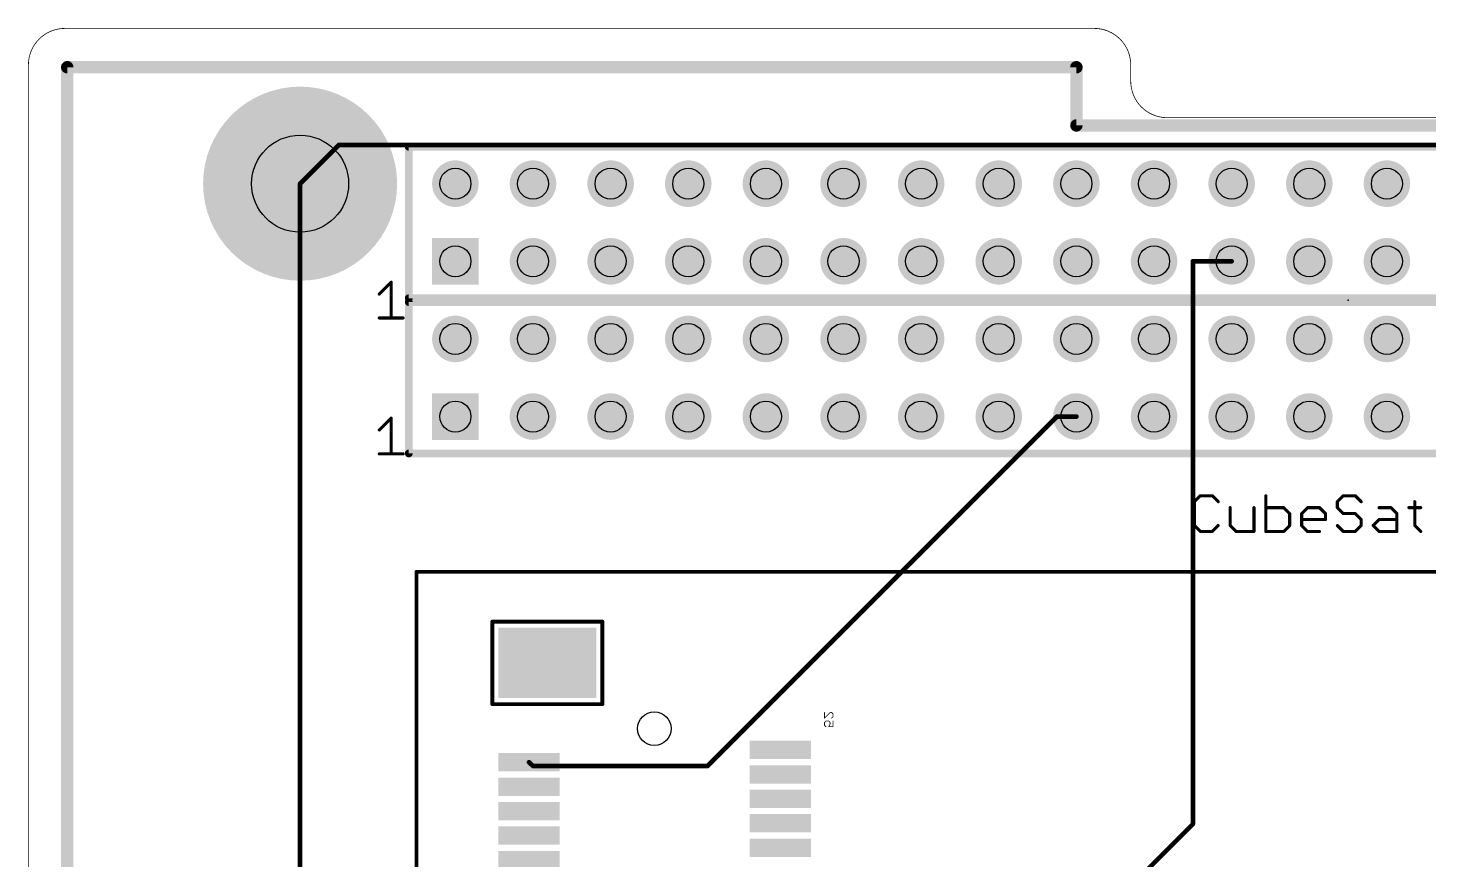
# Model space of a CAD drawing. Extents: x 0 to 90.2, y 0 to 95.9.
# Drawn here: x -0.01 to 45.83, y 68.68 to 95.9 of the extents above; entities that cross this region are included whole.
import ezdxf

# ---------------------------------------------------------------- set-up
doc = ezdxf.new("R2010")
doc.units = 0
for name, color, linetype in [('1', 22, 'CONTINUOUS'), ('16', 175, 'CONTINUOUS'), ('17', 82, 'CONTINUOUS'), ('20', 7, 'CONTINUOUS'), ('21', 253, 'CONTINUOUS'), ('22', 253, 'CONTINUOUS'), ('23', 7, 'CONTINUOUS'), ('40', 175, 'CONTINUOUS'), ('41', 22, 'CONTINUOUS'), ('42', 175, 'CONTINUOUS'), ('44', 253, 'CONTINUOUS'), ('51', 253, 'CONTINUOUS')]:
    doc.layers.add(name, color=color, linetype=linetype)

# ---------------------------------------------------------------- blocks, each defined once
blk = doc.blocks.new('ROUNDP')
at = {"const_width": 0.5}
blk.add_lwpolyline([(0, -0.25, 1), (0, 0.25, 1), (0, -0.25)], format="xyb", dxfattribs=at)
blk = doc.blocks.new('SQUAREP')
blk.add_solid([(-0.5, -0.5), (0.5, -0.5), (-0.5, 0.5), (0.5, 0.5)])
blk = doc.blocks.new('RECT')
blk.add_solid([(-0.5, -0.5), (0.5, -0.5), (-0.5, 0.5), (0.5, 0.5)])

msp = doc.modelspace()

# ---------------------------------------------------------------- linework, layer by layer
at = {"layer": '1', "const_width": 0.1524}
msp.add_lwpolyline([(8.89, 5.08), (8.89, 90.805)], dxfattribs=at)
at = {"layer": '1', "const_width": 0.0762}
msp.add_lwpolyline([(8.9281, 90.805, 1), (8.8519, 90.805)], format="xyb", dxfattribs=at)
at = {"layer": '16', "const_width": 0.1524}
for points in [[(10.16, 92.075), (8.89, 90.805)], [(81.28, 92.075), (10.16, 92.075)], [(38.1, 88.265), (38.1, 69.85)], [(39.37, 88.265), (38.1, 88.265)], [(33.655, 83.185), (22.225, 71.755)], [(34.29, 83.185), (33.655, 83.185)], [(16.51, 71.755), (16.38, 71.875)], [(22.225, 71.755), (16.51, 71.755)], [(38.1, 69.85), (26.035, 57.785)]]:
    msp.add_lwpolyline(points, dxfattribs=at)
at = {"layer": '16', "const_width": 0.0762}
for points in [[(10.16, 92.1131, 1), (10.16, 92.0369)], [(10.1869, 92.0481, 1), (10.1331, 92.1019)], [(8.8631, 90.8319, 1), (8.9169, 90.7781)], [(38.1381, 88.265, 1), (38.0619, 88.265)], [(38.1, 88.3031, 1), (38.1, 88.2269)], [(39.37, 88.2269, 1), (39.37, 88.3031)], [(33.655, 83.2231, 1), (33.655, 83.1469)], [(33.6819, 83.1581, 1), (33.6281, 83.2119)], [(34.29, 83.1469, 1), (34.29, 83.2231)], [(16.4058, 71.903, 1), (16.3542, 71.847)], [(16.51, 71.7931, 1), (16.51, 71.7169)], [(16.4842, 71.727, 1), (16.5358, 71.783)], [(22.1981, 71.7819, 1), (22.2519, 71.7281)], [(22.225, 71.7169, 1), (22.225, 71.7931)], [(38.0619, 69.85, 1), (38.1381, 69.85)], [(38.1269, 69.8231, 1), (38.0731, 69.8769)]]:
    msp.add_lwpolyline(points, format="xyb", dxfattribs=at)
at = {"layer": '20'}
for points, const_width in [([(1.1938, 95.885, 0.4142), (0, 94.6912)], 0.0254), ([(1.1938, 95.8914, 1), (1.1938, 95.8787)], 0.0127), ([(1.1938, 95.8787, 1), (1.1938, 95.8914)], 0.0127), ([(34.8742, 95.8914, 1), (34.8742, 95.8787)], 0.0127), ([(36.068, 94.6912, 0.4142), (34.8742, 95.885)], 0.0254), ([(34.8742, 95.8787, 1), (34.8742, 95.8914)], 0.0127), ([(0.0064, 94.6912, 1), (-0.0064, 94.6912)], 0.0127), ([(-0.0064, 94.6912, 1), (0.0064, 94.6912)], 0.0127), ([(36.0744, 94.6912, 1), (36.0617, 94.6912)], 0.0127), ([(36.0617, 94.6912, 1), (36.0744, 94.6912)], 0.0127), ([(36.068, 94.1578, 0.4142), (37.2618, 92.964)], 0.0254), ([(36.0744, 94.1578, 1), (36.0617, 94.1578)], 0.0127), ([(36.0617, 94.1578, 1), (36.0744, 94.1578)], 0.0127), ([(37.2618, 92.9703, 1), (37.2618, 92.9577)], 0.0127), ([(37.2618, 92.9577, 1), (37.2618, 92.9703)], 0.0127)]:
    msp.add_lwpolyline(points, format="xyb", dxfattribs=dict(at, const_width=const_width))
at = {"layer": '20', "const_width": 0.0254}
for points in [[(1.1938, 95.885), (34.8742, 95.885)], [(0, 58.0898), (0, 94.6912)], [(36.068, 94.6912), (36.068, 94.1578)], [(37.2618, 92.964), (55.1942, 92.964)]]:
    msp.add_lwpolyline(points, dxfattribs=at)
at = {"layer": '20'}
msp.add_circle((20.48, 72.975), 0.55, dxfattribs=at)
at = {"layer": '21', "const_width": 0.1016}
for points in [[(11.4808, 87.1904), (11.8706, 87.5802)], [(11.8706, 87.5802), (11.8706, 86.4108)], [(11.4808, 86.4108), (12.2604, 86.4108)], [(11.4808, 82.7454), (11.8706, 83.1352)], [(11.8706, 83.1352), (11.8706, 81.9658)], [(11.4808, 81.9658), (12.2604, 81.9658)], [(38.3457, 80.5952), (38.1508, 80.4003)], [(38.1508, 80.4003), (38.1508, 79.6207)], [(38.7355, 80.5952), (38.3457, 80.5952)], [(38.9304, 80.4003), (38.7355, 80.5952)], [(39.3202, 80.2054), (39.3202, 79.6207)], [(40.0998, 79.4258), (40.0998, 80.2054)], [(40.4896, 80.5952), (40.4896, 79.4258)], [(41.0743, 80.2054), (40.4896, 80.2054)], [(41.2692, 80.0105), (41.0743, 80.2054)], [(41.659, 80.0105), (41.8539, 80.2054)], [(41.8539, 80.2054), (42.2437, 80.2054)], [(42.2437, 80.2054), (42.4386, 80.0105)], [(43.0233, 80.5952), (42.8284, 80.4003)], [(42.8284, 80.4003), (42.8284, 80.2054)], [(42.8284, 80.2054), (43.0233, 80.0105)], [(43.4131, 80.5952), (43.0233, 80.5952)], [(43.608, 80.4003), (43.4131, 80.5952)], [(44.1927, 80.2054), (44.5825, 80.2054)], [(44.5825, 80.2054), (44.7774, 80.0105)], [(45.1672, 80.2054), (45.557, 80.2054)], [(45.3621, 80.4003), (45.3621, 79.6207)], [(41.2692, 79.6207), (41.2692, 80.0105)], [(41.659, 79.6207), (41.659, 80.0105)], [(42.4386, 79.8156), (41.659, 79.8156)], [(42.4386, 80.0105), (42.4386, 79.8156)], [(43.0233, 80.0105), (43.4131, 80.0105)], [(43.4131, 80.0105), (43.608, 79.8156)], [(43.608, 79.8156), (43.608, 79.6207)], [(43.9978, 79.6207), (44.1927, 79.8156)], [(44.1927, 79.8156), (44.7774, 79.8156)], [(44.7774, 80.0105), (44.7774, 79.4258)], [(38.1508, 79.6207), (38.3457, 79.4258)], [(38.3457, 79.4258), (38.7355, 79.4258)], [(38.7355, 79.4258), (38.9304, 79.6207)], [(39.3202, 79.6207), (39.5151, 79.4258)], [(39.5151, 79.4258), (40.0998, 79.4258)], [(40.4896, 79.4258), (41.0743, 79.4258)], [(41.0743, 79.4258), (41.2692, 79.6207)], [(41.8539, 79.4258), (41.659, 79.6207)], [(42.2437, 79.4258), (41.8539, 79.4258)], [(43.0233, 79.4258), (42.8284, 79.6207)], [(43.4131, 79.4258), (43.0233, 79.4258)], [(43.608, 79.6207), (43.4131, 79.4258)], [(44.1927, 79.4258), (43.9978, 79.6207)], [(44.7774, 79.4258), (44.1927, 79.4258)], [(45.3621, 79.6207), (45.557, 79.4258)]]:
    msp.add_lwpolyline(points, dxfattribs=at)
at = {"layer": '21', "const_width": 0.0508}
for points in [[(11.896, 87.5802, 1), (11.8452, 87.5802)], [(11.8886, 87.5622, 1), (11.8526, 87.5982)], [(11.4628, 87.2084, 1), (11.4988, 87.1724)], [(11.4808, 86.4362, 1), (11.4808, 86.3854)], [(11.8452, 86.4108, 1), (11.896, 86.4108)], [(12.2604, 86.3854, 1), (12.2604, 86.4362)], [(11.896, 83.1352, 1), (11.8452, 83.1352)], [(11.8886, 83.1172, 1), (11.8526, 83.1532)], [(11.4628, 82.7634, 1), (11.4988, 82.7274)], [(11.4808, 81.9912, 1), (11.4808, 81.9404)], [(11.8452, 81.9658, 1), (11.896, 81.9658)], [(12.2604, 81.9404, 1), (12.2604, 81.9912)], [(38.1328, 80.4183, 1), (38.1688, 80.3823)], [(38.1762, 80.4003, 1), (38.1254, 80.4003)], [(38.3457, 80.6206, 1), (38.3457, 80.5698)], [(38.3637, 80.5772, 1), (38.3277, 80.6132)], [(38.7535, 80.6132, 1), (38.7175, 80.5772)], [(38.7355, 80.5698, 1), (38.7355, 80.6206)], [(38.9124, 80.3823, 1), (38.9484, 80.4183)], [(39.3456, 80.2054, 1), (39.2948, 80.2054)], [(40.1252, 80.2054, 1), (40.0744, 80.2054)], [(40.515, 80.5952, 1), (40.4642, 80.5952)], [(40.4896, 80.2308, 1), (40.4896, 80.18)], [(41.0923, 80.2234, 1), (41.0563, 80.1874)], [(41.0743, 80.18, 1), (41.0743, 80.2308)], [(41.8539, 80.2308, 1), (41.8539, 80.18)], [(41.8718, 80.1874, 1), (41.8359, 80.2234)], [(42.2616, 80.2234, 1), (42.2257, 80.1874)], [(42.2437, 80.18, 1), (42.2437, 80.2308)], [(42.8104, 80.4183, 1), (42.8463, 80.3823)], [(42.8463, 80.2234, 1), (42.8104, 80.1874)], [(42.8538, 80.4003, 1), (42.803, 80.4003)], [(42.803, 80.2054, 1), (42.8538, 80.2054)], [(43.0233, 80.6206, 1), (43.0233, 80.5698)], [(43.0412, 80.5772, 1), (43.0053, 80.6132)], [(43.431, 80.6132, 1), (43.3951, 80.5772)], [(43.4131, 80.5698, 1), (43.4131, 80.6206)], [(43.59, 80.3823, 1), (43.6259, 80.4183)], [(44.1927, 80.2308, 1), (44.1927, 80.18)], [(44.6004, 80.2234, 1), (44.5645, 80.1874)], [(44.5825, 80.18, 1), (44.5825, 80.2308)], [(45.1672, 80.2308, 1), (45.1672, 80.18)], [(45.3875, 80.4003, 1), (45.3367, 80.4003)], [(45.557, 80.18, 1), (45.557, 80.2308)], [(41.2946, 80.0105, 1), (41.2438, 80.0105)], [(41.2512, 79.9925, 1), (41.2872, 80.0285)], [(41.641, 80.0285, 1), (41.677, 79.9925)], [(41.6844, 80.0105, 1), (41.6336, 80.0105)], [(41.659, 79.841, 1), (41.659, 79.7902)], [(42.464, 80.0105, 1), (42.4132, 80.0105)], [(42.4132, 79.8156, 1), (42.464, 79.8156)], [(42.4206, 79.9925, 1), (42.4565, 80.0285)], [(42.4386, 79.7902, 1), (42.4386, 79.841)], [(43.0233, 80.0359, 1), (43.0233, 79.9851)], [(43.0053, 79.9925, 1), (43.0412, 80.0285)], [(43.431, 80.0285, 1), (43.3951, 79.9925)], [(43.4131, 79.9851, 1), (43.4131, 80.0359)], [(43.6334, 79.8156, 1), (43.5826, 79.8156)], [(43.59, 79.7976, 1), (43.6259, 79.8336)], [(44.1927, 79.841, 1), (44.1927, 79.7902)], [(44.2106, 79.7976, 1), (44.1747, 79.8336)], [(44.8028, 80.0105, 1), (44.752, 80.0105)], [(44.7594, 79.9925, 1), (44.7953, 80.0285)], [(44.7774, 79.7902, 1), (44.7774, 79.841)], [(38.1688, 79.6387, 1), (38.1328, 79.6027)], [(38.1254, 79.6207, 1), (38.1762, 79.6207)], [(38.3457, 79.4512, 1), (38.3457, 79.4004)], [(38.3277, 79.4078, 1), (38.3637, 79.4438)], [(38.7175, 79.4438, 1), (38.7535, 79.4078)], [(38.7355, 79.4004, 1), (38.7355, 79.4512)], [(38.9484, 79.6027, 1), (38.9124, 79.6387)], [(39.3382, 79.6387, 1), (39.3022, 79.6027)], [(39.2948, 79.6207, 1), (39.3456, 79.6207)], [(39.5151, 79.4512, 1), (39.5151, 79.4004)], [(39.4971, 79.4078, 1), (39.5331, 79.4438)], [(40.0744, 79.4258, 1), (40.1252, 79.4258)], [(40.0998, 79.4004, 1), (40.0998, 79.4512)], [(40.4896, 79.4512, 1), (40.4896, 79.4004)], [(40.4642, 79.4258, 1), (40.515, 79.4258)], [(41.0563, 79.4438, 1), (41.0923, 79.4078)], [(41.0743, 79.4004, 1), (41.0743, 79.4512)], [(41.2438, 79.6207, 1), (41.2946, 79.6207)], [(41.2872, 79.6027, 1), (41.2512, 79.6387)], [(41.677, 79.6387, 1), (41.641, 79.6027)], [(41.6336, 79.6207, 1), (41.6844, 79.6207)], [(41.8539, 79.4512, 1), (41.8539, 79.4004)], [(41.8359, 79.4078, 1), (41.8718, 79.4438)], [(42.2437, 79.4004, 1), (42.2437, 79.4512)], [(42.8463, 79.6387, 1), (42.8104, 79.6027)], [(43.0233, 79.4512, 1), (43.0233, 79.4004)], [(43.0053, 79.4078, 1), (43.0412, 79.4438)], [(43.3951, 79.4438, 1), (43.431, 79.4078)], [(43.4131, 79.4004, 1), (43.4131, 79.4512)], [(43.5826, 79.6207, 1), (43.6334, 79.6207)], [(43.6259, 79.6027, 1), (43.59, 79.6387)], [(44.0157, 79.6387, 1), (43.9798, 79.6027)], [(43.9798, 79.6387, 1), (44.0157, 79.6027)], [(44.1927, 79.4512, 1), (44.1927, 79.4004)], [(44.1747, 79.4078, 1), (44.2106, 79.4438)], [(44.752, 79.4258, 1), (44.8028, 79.4258)], [(44.7774, 79.4004, 1), (44.7774, 79.4512)], [(45.38, 79.6387, 1), (45.3441, 79.6027)], [(45.3367, 79.6207, 1), (45.3875, 79.6207)], [(45.539, 79.4078, 1), (45.5749, 79.4438)]]:
    msp.add_lwpolyline(points, format="xyb", dxfattribs=at)
at = {"layer": '22'}
for points, const_width in [([(12.7, 42.545), (12.7, 78.105)], 0.127), ([(12.7, 78.105), (77.47, 78.105)], 0.127), ([(26.0477, 73.5048), (26.0477, 73.3184)], 0.0254), ([(26.0477, 73.3184), (26.2341, 73.5048)], 0.0254), ([(26.2341, 73.5048), (26.2807, 73.5048)], 0.0254), ([(26.2807, 73.5048), (26.3273, 73.4582)], 0.0254), ([(26.3273, 73.365), (26.2807, 73.3184)], 0.0254), ([(26.3273, 73.4582), (26.3273, 73.365)], 0.0254), ([(26.0943, 73.2241), (26.0477, 73.1775)], 0.0254), ([(26.0477, 73.1775), (26.0477, 73.0843)], 0.0254), ([(26.0477, 73.0843), (26.0943, 73.0377)], 0.0254), ([(26.1875, 73.2241), (26.0943, 73.2241)], 0.0254), ([(26.2341, 73.1775), (26.1875, 73.2241)], 0.0254), ([(26.1875, 73.0377), (26.2341, 73.1309)], 0.0254), ([(26.3273, 73.0377), (26.1875, 73.0377)], 0.0254), ([(26.2341, 73.1309), (26.2341, 73.1775)], 0.0254), ([(26.3273, 73.2241), (26.3273, 73.0377)], 0.0254)]:
    msp.add_lwpolyline(points, dxfattribs=dict(at, const_width=const_width))
for points, const_width in [([(12.7, 78.1368, 1), (12.7, 78.0733)], 0.0635), ([(12.7318, 78.105, 1), (12.6683, 78.105)], 0.0635), ([(26.0541, 73.5048, 1), (26.0414, 73.5048)], 0.0127), ([(26.2341, 73.5111, 1), (26.2341, 73.4984)], 0.0127), ([(26.2386, 73.5003, 1), (26.2296, 73.5093)], 0.0127), ([(26.2852, 73.5093, 1), (26.2762, 73.5003)], 0.0127), ([(26.2807, 73.4984, 1), (26.2807, 73.5111)], 0.0127), ([(26.3337, 73.4582, 1), (26.321, 73.4582)], 0.0127), ([(26.321, 73.365, 1), (26.3337, 73.365)], 0.0127), ([(26.3228, 73.4537, 1), (26.3318, 73.4627)], 0.0127), ([(26.3318, 73.3605, 1), (26.3228, 73.3694)], 0.0127), ([(26.0432, 73.3228, 1), (26.0522, 73.3139)], 0.0127), ([(26.0432, 73.182, 1), (26.0522, 73.173)], 0.0127), ([(26.0522, 73.0888, 1), (26.0432, 73.0798)], 0.0127), ([(26.0414, 73.3184, 1), (26.0541, 73.3184)], 0.0127), ([(26.0541, 73.1775, 1), (26.0414, 73.1775)], 0.0127), ([(26.0414, 73.0843, 1), (26.0541, 73.0843)], 0.0127), ([(26.0943, 73.2305, 1), (26.0943, 73.2178)], 0.0127), ([(26.0988, 73.2196, 1), (26.0898, 73.2286)], 0.0127), ([(26.0898, 73.0332, 1), (26.0988, 73.0422)], 0.0127), ([(26.192, 73.2286, 1), (26.183, 73.2196)], 0.0127), ([(26.1818, 73.0405, 1), (26.1932, 73.0349)], 0.0127), ([(26.1875, 73.044, 1), (26.1875, 73.0314)], 0.0127), ([(26.1875, 73.2178, 1), (26.1875, 73.2305)], 0.0127), ([(26.2405, 73.1775, 1), (26.2278, 73.1775)], 0.0127), ([(26.2278, 73.1309, 1), (26.2405, 73.1309)], 0.0127), ([(26.2398, 73.1281, 1), (26.2284, 73.1338)], 0.0127), ([(26.2296, 73.173, 1), (26.2386, 73.182)], 0.0127), ([(26.2762, 73.3228, 1), (26.2852, 73.3139)], 0.0127), ([(26.3337, 73.2241, 1), (26.321, 73.2241)], 0.0127), ([(26.321, 73.0377, 1), (26.3337, 73.0377)], 0.0127), ([(26.3273, 73.0314, 1), (26.3273, 73.044)], 0.0127)]:
    msp.add_lwpolyline(points, format="xyb", dxfattribs=dict(at, const_width=const_width))
at = {"layer": '23'}
for p in [(8.89, 90.805), (43.18, 86.995)]:
    msp.add_point(p, dxfattribs=at)
at = {"layer": '40', "const_width": 0.0635}
for points in [[(15.18, 76.5068, 1), (15.18, 76.4433)], [(15.2118, 76.425, 1), (15.1483, 76.425)], [(18.8117, 76.475, 1), (18.7483, 76.475)], [(18.78, 76.4433, 1), (18.78, 76.5068)], [(15.18, 73.8068, 1), (15.18, 73.7433)], [(15.1483, 73.775, 1), (15.2118, 73.775)], [(18.73, 73.7433, 1), (18.73, 73.8068)], [(18.7483, 73.775, 1), (18.8117, 73.775)]]:
    msp.add_lwpolyline(points, format="xyb", dxfattribs=at)
at = {"layer": '40', "const_width": 0.127}
for points in [[(15.18, 76.475), (18.78, 76.475)], [(15.18, 73.775), (15.18, 76.425)], [(18.78, 76.475), (18.78, 73.775)], [(18.73, 73.775), (15.18, 73.775)]]:
    msp.add_lwpolyline(points, dxfattribs=at)
at = {"layer": '41', "const_width": 0.4064}
for points in [[(34.29, 94.615), (1.27, 94.615)], [(1.27, 94.615), (1.27, 58.42)], [(34.29, 92.71), (34.29, 94.615)], [(57.15, 92.71), (34.29, 92.71)]]:
    msp.add_lwpolyline(points, dxfattribs=at)
at = {"layer": '41', "const_width": 0.2032}
for points in [[(1.27, 94.7166, 1), (1.27, 94.5134)], [(1.3716, 94.615, 1), (1.1684, 94.615)], [(34.3916, 94.615, 1), (34.1884, 94.615)], [(34.29, 94.5134, 1), (34.29, 94.7166)], [(34.29, 92.8116, 1), (34.29, 92.6084)], [(34.1884, 92.71, 1), (34.3916, 92.71)]]:
    msp.add_lwpolyline(points, format="xyb", dxfattribs=at)
at = {"layer": '42', "const_width": 0.4064}
for points in [[(34.29, 94.615), (1.27, 94.615)], [(1.27, 94.615), (1.27, 58.42)], [(34.29, 92.71), (34.29, 94.615)], [(57.15, 92.71), (34.29, 92.71)]]:
    msp.add_lwpolyline(points, dxfattribs=at)
at = {"layer": '42', "const_width": 0.2032}
for points in [[(1.27, 94.7166, 1), (1.27, 94.5134)], [(1.3716, 94.615, 1), (1.1684, 94.615)], [(34.3916, 94.615, 1), (34.1884, 94.615)], [(34.29, 94.5134, 1), (34.29, 94.7166)], [(34.29, 92.8116, 1), (34.29, 92.6084)], [(34.1884, 92.71, 1), (34.3916, 92.71)]]:
    msp.add_lwpolyline(points, format="xyb", dxfattribs=at)
at = {"layer": '44'}
for centre, radius in [((8.89, 90.805), 1.5875), ((13.97, 90.805), 0.508), ((16.51, 90.805), 0.508), ((19.05, 90.805), 0.508), ((21.59, 90.805), 0.508), ((24.13, 90.805), 0.508), ((26.67, 90.805), 0.508), ((29.21, 90.805), 0.508), ((31.75, 90.805), 0.508), ((34.29, 90.805), 0.508), ((36.83, 90.805), 0.508), ((39.37, 90.805), 0.508), ((41.91, 90.805), 0.508), ((44.45, 90.805), 0.508), ((13.97, 88.265), 0.508), ((16.51, 88.265), 0.508), ((19.05, 88.265), 0.508), ((21.59, 88.265), 0.508), ((24.13, 88.265), 0.508), ((26.67, 88.265), 0.508), ((29.21, 88.265), 0.508), ((31.75, 88.265), 0.508), ((34.29, 88.265), 0.508), ((36.83, 88.265), 0.508), ((39.37, 88.265), 0.508), ((41.91, 88.265), 0.508), ((44.45, 88.265), 0.508), ((13.97, 85.725), 0.508), ((16.51, 85.725), 0.508), ((19.05, 85.725), 0.508), ((21.59, 85.725), 0.508), ((24.13, 85.725), 0.508), ((26.67, 85.725), 0.508), ((29.21, 85.725), 0.508), ((31.75, 85.725), 0.508), ((34.29, 85.725), 0.508), ((36.83, 85.725), 0.508), ((39.37, 85.725), 0.508), ((41.91, 85.725), 0.508), ((44.45, 85.725), 0.508), ((13.97, 83.185), 0.508), ((16.51, 83.185), 0.508), ((19.05, 83.185), 0.508), ((21.59, 83.185), 0.508), ((24.13, 83.185), 0.508), ((26.67, 83.185), 0.508), ((29.21, 83.185), 0.508), ((31.75, 83.185), 0.508), ((34.29, 83.185), 0.508), ((36.83, 83.185), 0.508), ((39.37, 83.185), 0.508), ((41.91, 83.185), 0.508), ((44.45, 83.185), 0.508)]:
    msp.add_circle(centre, radius, dxfattribs=at)
at = {"layer": '51', "const_width": 0.254}
for points in [[(12.446, 87.059), (12.446, 92.011)], [(12.446, 92.011), (78.994, 92.011)], [(78.994, 87.059), (12.446, 87.059)], [(12.446, 81.979), (12.446, 86.931)], [(12.446, 86.931), (78.994, 86.931)], [(78.994, 81.979), (12.446, 81.979)]]:
    msp.add_lwpolyline(points, dxfattribs=at)
at = {"layer": '51', "const_width": 0.127}
for points in [[(12.5095, 92.011, 1), (12.3825, 92.011)], [(12.446, 92.0745, 1), (12.446, 91.9475)], [(12.446, 87.1225, 1), (12.446, 86.9955)], [(12.3825, 87.059, 1), (12.5095, 87.059)], [(12.5095, 86.931, 1), (12.3825, 86.931)], [(12.446, 86.9945, 1), (12.446, 86.8675)], [(12.446, 82.0425, 1), (12.446, 81.9155)], [(12.3825, 81.979, 1), (12.5095, 81.979)]]:
    msp.add_lwpolyline(points, format="xyb", dxfattribs=at)

# ---------------------------------------------------------------- block references
at = {"layer": '16', "rotation": 90}
for p, xscale, yscale in [((16.98, 75.125), 2.3, 3.2), ((24.604, 72.2775), 0.6, 2), ((16.38, 71.875), 0.6, 2), ((24.604, 71.4775), 0.6, 2), ((16.38, 71.075), 0.6, 2), ((24.604, 70.6775), 0.6, 2), ((16.38, 70.275), 0.6, 2), ((24.604, 69.8775), 0.6, 2), ((16.38, 69.475), 0.6, 2), ((24.604, 69.0775), 0.6, 2), ((16.38, 68.675), 0.6, 2)]:
    msp.add_blockref('RECT', p, dxfattribs=dict(at, xscale=xscale, yscale=yscale))
at = {"layer": '17', "xscale": 6.35, "yscale": 6.35, "rotation": 90}
msp.add_blockref('ROUNDP', (8.89, 90.805), dxfattribs=at)
msp.add_blockref('ROUNDP', (8.89, 90.805), dxfattribs=at)
msp.add_blockref('ROUNDP', (8.89, 90.805), dxfattribs=at)
msp.add_blockref('ROUNDP', (8.89, 90.805), dxfattribs=at)
msp.add_blockref('ROUNDP', (8.89, 90.805), dxfattribs=at)
msp.add_blockref('ROUNDP', (8.89, 90.805), dxfattribs=at)
at = {"layer": '17', "xscale": 1.524, "yscale": 1.524}
for name, p in [('ROUNDP', (13.97, 90.805)), ('ROUNDP', (13.97, 90.805)), ('ROUNDP', (13.97, 90.805)), ('ROUNDP', (13.97, 90.805)), ('ROUNDP', (13.97, 90.805)), ('ROUNDP', (13.97, 90.805)), ('ROUNDP', (16.51, 90.805)), ('ROUNDP', (16.51, 90.805)), ('ROUNDP', (16.51, 90.805)), ('ROUNDP', (16.51, 90.805)), ('ROUNDP', (16.51, 90.805)), ('ROUNDP', (16.51, 90.805)), ('ROUNDP', (19.05, 90.805)), ('ROUNDP', (19.05, 90.805)), ('ROUNDP', (19.05, 90.805)), ('ROUNDP', (19.05, 90.805)), ('ROUNDP', (19.05, 90.805)), ('ROUNDP', (19.05, 90.805)), ('ROUNDP', (21.59, 90.805)), ('ROUNDP', (21.59, 90.805)), ('ROUNDP', (21.59, 90.805)), ('ROUNDP', (21.59, 90.805)), ('ROUNDP', (21.59, 90.805)), ('ROUNDP', (21.59, 90.805)), ('ROUNDP', (24.13, 90.805)), ('ROUNDP', (24.13, 90.805)), ('ROUNDP', (24.13, 90.805)), ('ROUNDP', (24.13, 90.805)), ('ROUNDP', (24.13, 90.805)), ('ROUNDP', (24.13, 90.805)), ('ROUNDP', (26.67, 90.805)), ('ROUNDP', (26.67, 90.805)), ('ROUNDP', (26.67, 90.805)), ('ROUNDP', (26.67, 90.805)), ('ROUNDP', (26.67, 90.805)), ('ROUNDP', (26.67, 90.805)), ('ROUNDP', (29.21, 90.805)), ('ROUNDP', (29.21, 90.805)), ('ROUNDP', (29.21, 90.805)), ('ROUNDP', (29.21, 90.805)), ('ROUNDP', (29.21, 90.805)), ('ROUNDP', (29.21, 90.805)), ('ROUNDP', (31.75, 90.805)), ('ROUNDP', (31.75, 90.805)), ('ROUNDP', (31.75, 90.805)), ('ROUNDP', (31.75, 90.805)), ('ROUNDP', (31.75, 90.805)), ('ROUNDP', (31.75, 90.805)), ('ROUNDP', (34.29, 90.805)), ('ROUNDP', (34.29, 90.805)), ('ROUNDP', (34.29, 90.805)), ('ROUNDP', (34.29, 90.805)), ('ROUNDP', (34.29, 90.805)), ('ROUNDP', (34.29, 90.805)), ('ROUNDP', (36.83, 90.805)), ('ROUNDP', (36.83, 90.805)), ('ROUNDP', (36.83, 90.805)), ('ROUNDP', (36.83, 90.805)), ('ROUNDP', (36.83, 90.805)), ('ROUNDP', (36.83, 90.805)), ('ROUNDP', (39.37, 90.805)), ('ROUNDP', (39.37, 90.805)), ('ROUNDP', (39.37, 90.805)), ('ROUNDP', (39.37, 90.805)), ('ROUNDP', (39.37, 90.805)), ('ROUNDP', (39.37, 90.805)), ('ROUNDP', (41.91, 90.805)), ('ROUNDP', (41.91, 90.805)), ('ROUNDP', (41.91, 90.805)), ('ROUNDP', (41.91, 90.805)), ('ROUNDP', (41.91, 90.805)), ('ROUNDP', (41.91, 90.805)), ('ROUNDP', (44.45, 90.805)), ('ROUNDP', (44.45, 90.805)), ('ROUNDP', (44.45, 90.805)), ('ROUNDP', (44.45, 90.805)), ('ROUNDP', (44.45, 90.805)), ('ROUNDP', (44.45, 90.805)), ('SQUAREP', (13.97, 88.265)), ('ROUNDP', (13.97, 88.265)), ('ROUNDP', (13.97, 88.265)), ('ROUNDP', (13.97, 88.265)), ('ROUNDP', (13.97, 88.265)), ('SQUAREP', (13.97, 88.265)), ('ROUNDP', (16.51, 88.265)), ('ROUNDP', (16.51, 88.265)), ('ROUNDP', (16.51, 88.265)), ('ROUNDP', (16.51, 88.265)), ('ROUNDP', (16.51, 88.265)), ('ROUNDP', (16.51, 88.265)), ('ROUNDP', (19.05, 88.265)), ('ROUNDP', (19.05, 88.265)), ('ROUNDP', (19.05, 88.265)), ('ROUNDP', (19.05, 88.265)), ('ROUNDP', (19.05, 88.265)), ('ROUNDP', (19.05, 88.265)), ('ROUNDP', (21.59, 88.265)), ('ROUNDP', (21.59, 88.265)), ('ROUNDP', (21.59, 88.265)), ('ROUNDP', (21.59, 88.265)), ('ROUNDP', (21.59, 88.265)), ('ROUNDP', (21.59, 88.265)), ('ROUNDP', (24.13, 88.265)), ('ROUNDP', (24.13, 88.265)), ('ROUNDP', (24.13, 88.265)), ('ROUNDP', (24.13, 88.265)), ('ROUNDP', (24.13, 88.265)), ('ROUNDP', (24.13, 88.265)), ('ROUNDP', (26.67, 88.265)), ('ROUNDP', (26.67, 88.265)), ('ROUNDP', (26.67, 88.265)), ('ROUNDP', (26.67, 88.265)), ('ROUNDP', (26.67, 88.265)), ('ROUNDP', (26.67, 88.265)), ('ROUNDP', (29.21, 88.265)), ('ROUNDP', (29.21, 88.265)), ('ROUNDP', (29.21, 88.265)), ('ROUNDP', (29.21, 88.265)), ('ROUNDP', (29.21, 88.265)), ('ROUNDP', (29.21, 88.265)), ('ROUNDP', (31.75, 88.265)), ('ROUNDP', (31.75, 88.265)), ('ROUNDP', (31.75, 88.265)), ('ROUNDP', (31.75, 88.265)), ('ROUNDP', (31.75, 88.265)), ('ROUNDP', (31.75, 88.265)), ('ROUNDP', (34.29, 88.265)), ('ROUNDP', (34.29, 88.265)), ('ROUNDP', (34.29, 88.265)), ('ROUNDP', (34.29, 88.265)), ('ROUNDP', (34.29, 88.265)), ('ROUNDP', (34.29, 88.265)), ('ROUNDP', (36.83, 88.265)), ('ROUNDP', (36.83, 88.265)), ('ROUNDP', (36.83, 88.265)), ('ROUNDP', (36.83, 88.265)), ('ROUNDP', (36.83, 88.265)), ('ROUNDP', (36.83, 88.265)), ('ROUNDP', (39.37, 88.265)), ('ROUNDP', (39.37, 88.265)), ('ROUNDP', (39.37, 88.265)), ('ROUNDP', (39.37, 88.265)), ('ROUNDP', (39.37, 88.265)), ('ROUNDP', (39.37, 88.265)), ('ROUNDP', (41.91, 88.265)), ('ROUNDP', (41.91, 88.265)), ('ROUNDP', (41.91, 88.265)), ('ROUNDP', (41.91, 88.265)), ('ROUNDP', (41.91, 88.265)), ('ROUNDP', (41.91, 88.265)), ('ROUNDP', (44.45, 88.265)), ('ROUNDP', (44.45, 88.265)), ('ROUNDP', (44.45, 88.265)), ('ROUNDP', (44.45, 88.265)), ('ROUNDP', (44.45, 88.265)), ('ROUNDP', (44.45, 88.265)), ('ROUNDP', (13.97, 85.725)), ('ROUNDP', (13.97, 85.725)), ('ROUNDP', (13.97, 85.725)), ('ROUNDP', (13.97, 85.725)), ('ROUNDP', (13.97, 85.725)), ('ROUNDP', (13.97, 85.725)), ('ROUNDP', (16.51, 85.725)), ('ROUNDP', (16.51, 85.725)), ('ROUNDP', (16.51, 85.725)), ('ROUNDP', (16.51, 85.725)), ('ROUNDP', (16.51, 85.725)), ('ROUNDP', (16.51, 85.725)), ('ROUNDP', (19.05, 85.725)), ('ROUNDP', (19.05, 85.725)), ('ROUNDP', (19.05, 85.725)), ('ROUNDP', (19.05, 85.725)), ('ROUNDP', (19.05, 85.725)), ('ROUNDP', (19.05, 85.725)), ('ROUNDP', (21.59, 85.725)), ('ROUNDP', (21.59, 85.725)), ('ROUNDP', (21.59, 85.725)), ('ROUNDP', (21.59, 85.725)), ('ROUNDP', (21.59, 85.725)), ('ROUNDP', (21.59, 85.725)), ('ROUNDP', (24.13, 85.725)), ('ROUNDP', (24.13, 85.725)), ('ROUNDP', (24.13, 85.725)), ('ROUNDP', (24.13, 85.725)), ('ROUNDP', (24.13, 85.725)), ('ROUNDP', (24.13, 85.725)), ('ROUNDP', (26.67, 85.725)), ('ROUNDP', (26.67, 85.725)), ('ROUNDP', (26.67, 85.725)), ('ROUNDP', (26.67, 85.725)), ('ROUNDP', (26.67, 85.725)), ('ROUNDP', (26.67, 85.725)), ('ROUNDP', (29.21, 85.725)), ('ROUNDP', (29.21, 85.725)), ('ROUNDP', (29.21, 85.725)), ('ROUNDP', (29.21, 85.725)), ('ROUNDP', (29.21, 85.725)), ('ROUNDP', (29.21, 85.725)), ('ROUNDP', (31.75, 85.725)), ('ROUNDP', (31.75, 85.725)), ('ROUNDP', (31.75, 85.725)), ('ROUNDP', (31.75, 85.725)), ('ROUNDP', (31.75, 85.725)), ('ROUNDP', (31.75, 85.725)), ('ROUNDP', (34.29, 85.725)), ('ROUNDP', (34.29, 85.725)), ('ROUNDP', (34.29, 85.725)), ('ROUNDP', (34.29, 85.725)), ('ROUNDP', (34.29, 85.725)), ('ROUNDP', (34.29, 85.725)), ('ROUNDP', (36.83, 85.725)), ('ROUNDP', (36.83, 85.725)), ('ROUNDP', (36.83, 85.725)), ('ROUNDP', (36.83, 85.725)), ('ROUNDP', (36.83, 85.725)), ('ROUNDP', (36.83, 85.725)), ('ROUNDP', (39.37, 85.725)), ('ROUNDP', (39.37, 85.725)), ('ROUNDP', (39.37, 85.725)), ('ROUNDP', (39.37, 85.725)), ('ROUNDP', (39.37, 85.725)), ('ROUNDP', (39.37, 85.725)), ('ROUNDP', (41.91, 85.725)), ('ROUNDP', (41.91, 85.725)), ('ROUNDP', (41.91, 85.725)), ('ROUNDP', (41.91, 85.725)), ('ROUNDP', (41.91, 85.725)), ('ROUNDP', (41.91, 85.725)), ('ROUNDP', (44.45, 85.725)), ('ROUNDP', (44.45, 85.725)), ('ROUNDP', (44.45, 85.725)), ('ROUNDP', (44.45, 85.725)), ('ROUNDP', (44.45, 85.725)), ('ROUNDP', (44.45, 85.725)), ('SQUAREP', (13.97, 83.185)), ('ROUNDP', (13.97, 83.185)), ('ROUNDP', (13.97, 83.185)), ('ROUNDP', (13.97, 83.185)), ('ROUNDP', (13.97, 83.185)), ('SQUAREP', (13.97, 83.185)), ('ROUNDP', (16.51, 83.185)), ('ROUNDP', (16.51, 83.185)), ('ROUNDP', (16.51, 83.185)), ('ROUNDP', (16.51, 83.185)), ('ROUNDP', (16.51, 83.185)), ('ROUNDP', (16.51, 83.185)), ('ROUNDP', (19.05, 83.185)), ('ROUNDP', (19.05, 83.185)), ('ROUNDP', (19.05, 83.185)), ('ROUNDP', (19.05, 83.185)), ('ROUNDP', (19.05, 83.185)), ('ROUNDP', (19.05, 83.185)), ('ROUNDP', (21.59, 83.185)), ('ROUNDP', (21.59, 83.185)), ('ROUNDP', (21.59, 83.185)), ('ROUNDP', (21.59, 83.185)), ('ROUNDP', (21.59, 83.185)), ('ROUNDP', (21.59, 83.185)), ('ROUNDP', (24.13, 83.185)), ('ROUNDP', (24.13, 83.185)), ('ROUNDP', (24.13, 83.185)), ('ROUNDP', (24.13, 83.185)), ('ROUNDP', (24.13, 83.185)), ('ROUNDP', (24.13, 83.185)), ('ROUNDP', (26.67, 83.185)), ('ROUNDP', (26.67, 83.185)), ('ROUNDP', (26.67, 83.185)), ('ROUNDP', (26.67, 83.185)), ('ROUNDP', (26.67, 83.185)), ('ROUNDP', (26.67, 83.185)), ('ROUNDP', (29.21, 83.185)), ('ROUNDP', (29.21, 83.185)), ('ROUNDP', (29.21, 83.185)), ('ROUNDP', (29.21, 83.185)), ('ROUNDP', (29.21, 83.185)), ('ROUNDP', (29.21, 83.185)), ('ROUNDP', (31.75, 83.185)), ('ROUNDP', (31.75, 83.185)), ('ROUNDP', (31.75, 83.185)), ('ROUNDP', (31.75, 83.185)), ('ROUNDP', (31.75, 83.185)), ('ROUNDP', (31.75, 83.185)), ('ROUNDP', (34.29, 83.185)), ('ROUNDP', (34.29, 83.185)), ('ROUNDP', (34.29, 83.185)), ('ROUNDP', (34.29, 83.185)), ('ROUNDP', (34.29, 83.185)), ('ROUNDP', (34.29, 83.185)), ('ROUNDP', (36.83, 83.185)), ('ROUNDP', (36.83, 83.185)), ('ROUNDP', (36.83, 83.185)), ('ROUNDP', (36.83, 83.185)), ('ROUNDP', (36.83, 83.185)), ('ROUNDP', (36.83, 83.185)), ('ROUNDP', (39.37, 83.185)), ('ROUNDP', (39.37, 83.185)), ('ROUNDP', (39.37, 83.185)), ('ROUNDP', (39.37, 83.185)), ('ROUNDP', (39.37, 83.185)), ('ROUNDP', (39.37, 83.185)), ('ROUNDP', (41.91, 83.185)), ('ROUNDP', (41.91, 83.185)), ('ROUNDP', (41.91, 83.185)), ('ROUNDP', (41.91, 83.185)), ('ROUNDP', (41.91, 83.185)), ('ROUNDP', (41.91, 83.185)), ('ROUNDP', (44.45, 83.185)), ('ROUNDP', (44.45, 83.185)), ('ROUNDP', (44.45, 83.185)), ('ROUNDP', (44.45, 83.185)), ('ROUNDP', (44.45, 83.185)), ('ROUNDP', (44.45, 83.185))]:
    msp.add_blockref(name, p, dxfattribs=at)

doc.saveas('drawing.dxf')
